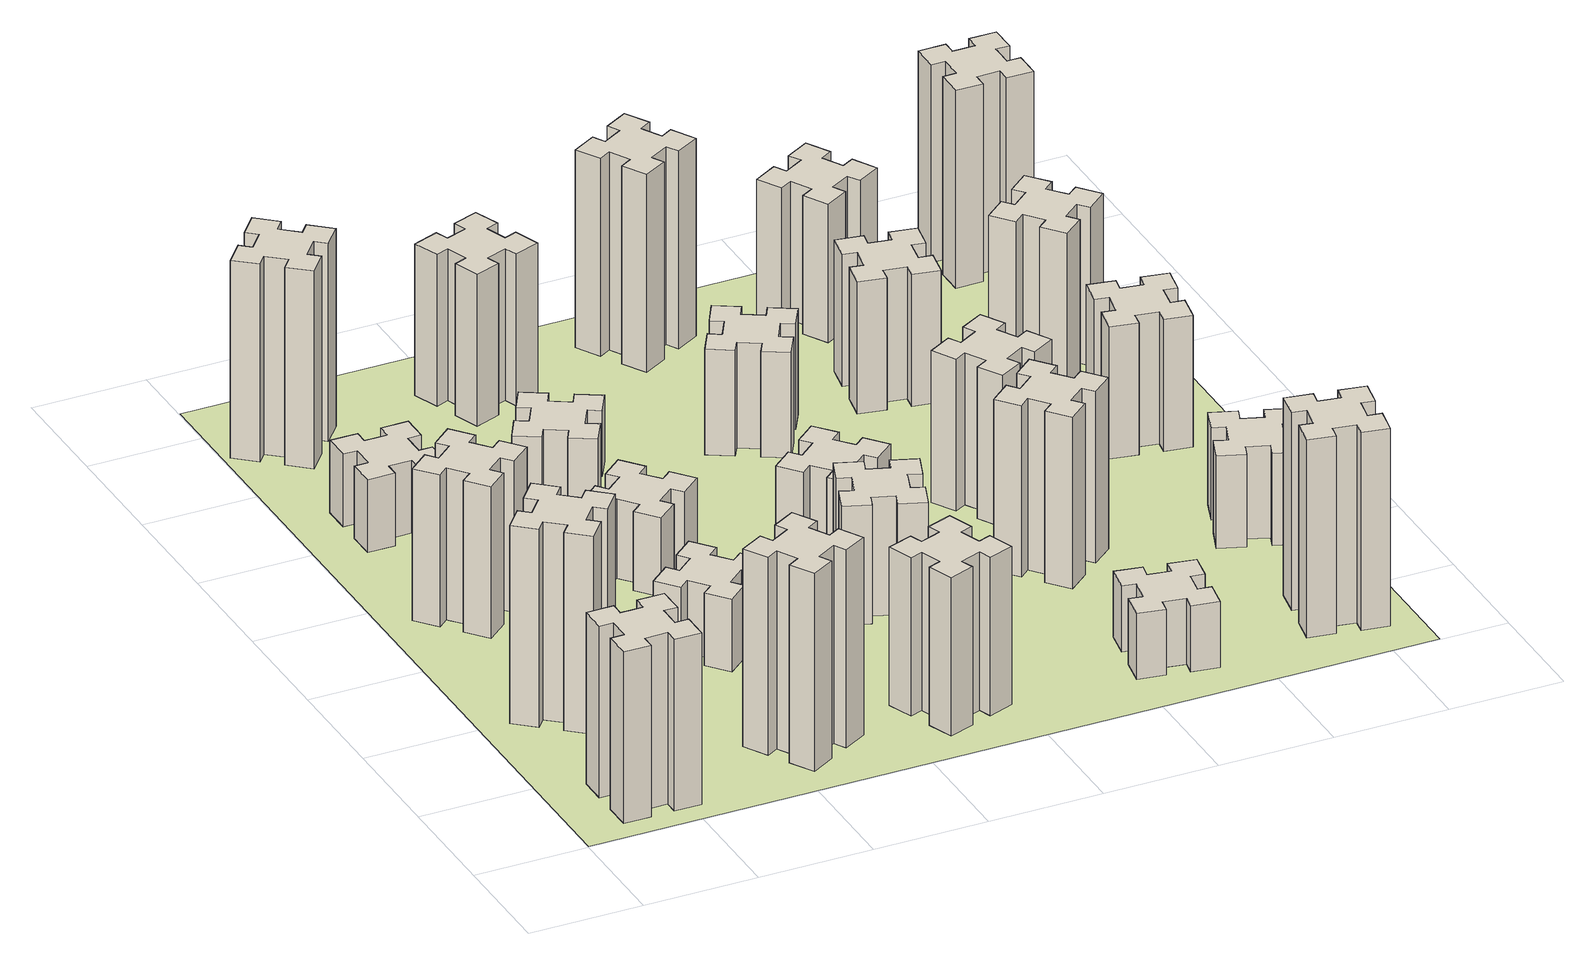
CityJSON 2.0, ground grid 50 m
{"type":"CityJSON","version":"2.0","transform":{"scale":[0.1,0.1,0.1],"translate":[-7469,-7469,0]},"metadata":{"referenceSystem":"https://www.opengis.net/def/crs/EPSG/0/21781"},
"CityObjects":{
"building1":{"type":"Building","attributes":{"class":"1000","function":"1000","usage":"1000","yearOfConstruction":2016,"roofType":"1000","measuredHeight":78,"storeysAboveGround":30,"storeysBelowGround":0},"geometry":[{"type":"Solid","lod":"1","boundaries":[[[[0,1,2,3,4,5,6,7,8,9,10,11,12,13,14,15,16,17,18,19]],[[17,16,20,21]],[[16,15,22,20]],[[15,14,23,22]],[[14,13,24,23]],[[13,12,25,24]],[[12,11,26,25]],[[11,10,27,26]],[[10,9,28,27]],[[9,8,29,28]],[[8,7,30,29]],[[7,6,31,30]],[[6,5,32,31]],[[5,4,33,32]],[[4,3,34,33]],[[3,2,35,34]],[[2,1,36,35]],[[1,0,37,36]],[[0,19,38,37]],[[19,18,39,38]],[[18,17,21,39]],[[24,25,26,27,28,29,30,31,32,33,34,35,36,37,38,39,21,20,22,23]]]]}]},
"building2":{"type":"Building","attributes":{"class":"1000","function":"1000","usage":"1000","yearOfConstruction":2016,"roofType":"1000","measuredHeight":90,"storeysAboveGround":30,"storeysBelowGround":0},"geometry":[{"type":"Solid","lod":"1","boundaries":[[[[40,41,42,43,44,45,46,47,48,49,50,51,52,53,54,55,56,57,58,59]],[[57,56,60,61]],[[56,55,62,60]],[[55,54,63,62]],[[54,53,64,63]],[[53,52,65,64]],[[52,51,66,65]],[[51,50,67,66]],[[50,49,68,67]],[[49,48,69,68]],[[48,47,70,69]],[[47,46,71,70]],[[46,45,72,71]],[[45,44,73,72]],[[44,43,74,73]],[[43,42,75,74]],[[42,41,76,75]],[[41,40,77,76]],[[40,59,78,77]],[[59,58,79,78]],[[58,57,61,79]],[[64,65,66,67,68,69,70,71,72,73,74,75,76,77,78,79,61,60,62,63]]]]}]},
"building3":{"type":"Building","attributes":{"class":"1000","function":"1000","usage":"1000","yearOfConstruction":2016,"roofType":"1000","measuredHeight":69,"storeysAboveGround":30,"storeysBelowGround":0},"geometry":[{"type":"Solid","lod":"1","boundaries":[[[[80,81,82,83,84,85,86,87,88,89,90,91,92,93,94,95,96,97,98,99]],[[97,96,100,101]],[[96,95,102,100]],[[95,94,103,102]],[[94,93,104,103]],[[93,92,105,104]],[[92,91,106,105]],[[91,90,107,106]],[[90,89,108,107]],[[89,88,109,108]],[[88,87,110,109]],[[87,86,111,110]],[[86,85,112,111]],[[85,84,113,112]],[[84,83,114,113]],[[83,82,115,114]],[[82,81,116,115]],[[81,80,117,116]],[[80,99,118,117]],[[99,98,119,118]],[[98,97,101,119]],[[104,105,106,107,108,109,110,111,112,113,114,115,116,117,118,119,101,100,102,103]]]]}]},
"building4":{"type":"Building","attributes":{"class":"1000","function":"1000","usage":"1000","yearOfConstruction":2016,"roofType":"1000","measuredHeight":33,"storeysAboveGround":30,"storeysBelowGround":0},"geometry":[{"type":"Solid","lod":"1","boundaries":[[[[120,121,122,123,124,125,126,127,128,129,130,131,132,133,134,135,136,137,138,139]],[[137,136,140,141]],[[136,135,142,140]],[[135,134,143,142]],[[134,133,144,143]],[[133,132,145,144]],[[132,131,146,145]],[[131,130,147,146]],[[130,129,148,147]],[[129,128,149,148]],[[128,127,150,149]],[[127,126,151,150]],[[126,125,152,151]],[[125,124,153,152]],[[124,123,154,153]],[[123,122,155,154]],[[122,121,156,155]],[[121,120,157,156]],[[120,139,158,157]],[[139,138,159,158]],[[138,137,141,159]],[[144,145,146,147,148,149,150,151,152,153,154,155,156,157,158,159,141,140,142,143]]]]}]},
"building5":{"type":"Building","attributes":{"class":"1000","function":"1000","usage":"1000","yearOfConstruction":2016,"roofType":"1000","measuredHeight":90,"storeysAboveGround":30,"storeysBelowGround":0},"geometry":[{"type":"Solid","lod":"1","boundaries":[[[[160,161,162,163,164,165,166,167,168,169,170,171,172,173,174,175,176,177,178,179]],[[177,176,180,181]],[[176,175,182,180]],[[175,174,183,182]],[[174,173,184,183]],[[173,172,185,184]],[[172,171,186,185]],[[171,170,187,186]],[[170,169,188,187]],[[169,168,189,188]],[[168,167,190,189]],[[167,166,191,190]],[[166,165,192,191]],[[165,164,193,192]],[[164,163,194,193]],[[163,162,195,194]],[[162,161,196,195]],[[161,160,197,196]],[[160,179,198,197]],[[179,178,199,198]],[[178,177,181,199]],[[184,185,186,187,188,189,190,191,192,193,194,195,196,197,198,199,181,180,182,183]]]]}]},
"building6":{"type":"Building","attributes":{"class":"1000","function":"1000","usage":"1000","yearOfConstruction":2016,"roofType":"1000","measuredHeight":90,"storeysAboveGround":30,"storeysBelowGround":0},"geometry":[{"type":"Solid","lod":"1","boundaries":[[[[200,201,202,203,204,205,206,207,208,209,210,211,212,213,214,215,216,217,218,219]],[[217,216,220,221]],[[216,215,222,220]],[[215,214,223,222]],[[214,213,224,223]],[[213,212,225,224]],[[212,211,226,225]],[[211,210,227,226]],[[210,209,228,227]],[[209,208,229,228]],[[208,207,230,229]],[[207,206,231,230]],[[206,205,232,231]],[[205,204,233,232]],[[204,203,234,233]],[[203,202,235,234]],[[202,201,236,235]],[[201,200,237,236]],[[200,219,238,237]],[[219,218,239,238]],[[218,217,221,239]],[[224,225,226,227,228,229,230,231,232,233,234,235,236,237,238,239,221,220,222,223]]]]}]},
"building7":{"type":"Building","attributes":{"class":"1000","function":"1000","usage":"1000","yearOfConstruction":2016,"roofType":"1000","measuredHeight":33,"storeysAboveGround":30,"storeysBelowGround":0},"geometry":[{"type":"Solid","lod":"1","boundaries":[[[[240,241,242,243,244,245,246,247,248,249,250,251,252,253,254,255,256,257,258,259]],[[257,256,260,261]],[[256,255,262,260]],[[255,254,263,262]],[[254,253,264,263]],[[253,252,265,264]],[[252,251,266,265]],[[251,250,267,266]],[[250,249,268,267]],[[249,248,269,268]],[[248,247,270,269]],[[247,246,271,270]],[[246,245,272,271]],[[245,244,273,272]],[[244,243,274,273]],[[243,242,275,274]],[[242,241,276,275]],[[241,240,277,276]],[[240,259,278,277]],[[259,258,279,278]],[[258,257,261,279]],[[264,265,266,267,268,269,270,271,272,273,274,275,276,277,278,279,261,260,262,263]]]]}]},
"building8":{"type":"Building","attributes":{"class":"1000","function":"1000","usage":"1000","yearOfConstruction":2016,"roofType":"1000","measuredHeight":36,"storeysAboveGround":30,"storeysBelowGround":0},"geometry":[{"type":"Solid","lod":"1","boundaries":[[[[280,281,282,283,284,285,286,287,288,289,290,291,292,293,294,295,296,297,298,299]],[[297,296,300,301]],[[296,295,302,300]],[[295,294,303,302]],[[294,293,304,303]],[[293,292,305,304]],[[292,291,306,305]],[[291,290,307,306]],[[290,289,308,307]],[[289,288,309,308]],[[288,287,310,309]],[[287,286,311,310]],[[286,285,312,311]],[[285,284,313,312]],[[284,283,314,313]],[[283,282,315,314]],[[282,281,316,315]],[[281,280,317,316]],[[280,299,318,317]],[[299,298,319,318]],[[298,297,301,319]],[[304,305,306,307,308,309,310,311,312,313,314,315,316,317,318,319,301,300,302,303]]]]}]},
"building9":{"type":"Building","attributes":{"class":"1000","function":"1000","usage":"1000","yearOfConstruction":2016,"roofType":"1000","measuredHeight":72,"storeysAboveGround":30,"storeysBelowGround":0},"geometry":[{"type":"Solid","lod":"1","boundaries":[[[[320,321,322,323,324,325,326,327,328,329,330,331,332,333,334,335,336,337,338,339]],[[337,336,340,341]],[[336,335,342,340]],[[335,334,343,342]],[[334,333,344,343]],[[333,332,345,344]],[[332,331,346,345]],[[331,330,347,346]],[[330,329,348,347]],[[329,328,349,348]],[[328,327,350,349]],[[327,326,351,350]],[[326,325,352,351]],[[325,324,353,352]],[[324,323,354,353]],[[323,322,355,354]],[[322,321,356,355]],[[321,320,357,356]],[[320,339,358,357]],[[339,338,359,358]],[[338,337,341,359]],[[344,345,346,347,348,349,350,351,352,353,354,355,356,357,358,359,341,340,342,343]]]]}]},
"building10":{"type":"Building","attributes":{"class":"1000","function":"1000","usage":"1000","yearOfConstruction":2016,"roofType":"1000","measuredHeight":30,"storeysAboveGround":30,"storeysBelowGround":0},"geometry":[{"type":"Solid","lod":"1","boundaries":[[[[360,361,362,363,364,365,366,367,368,369,370,371,372,373,374,375,376,377,378,379]],[[377,376,380,381]],[[376,375,382,380]],[[375,374,383,382]],[[374,373,384,383]],[[373,372,385,384]],[[372,371,386,385]],[[371,370,387,386]],[[370,369,388,387]],[[369,368,389,388]],[[368,367,390,389]],[[367,366,391,390]],[[366,365,392,391]],[[365,364,393,392]],[[364,363,394,393]],[[363,362,395,394]],[[362,361,396,395]],[[361,360,397,396]],[[360,379,398,397]],[[379,378,399,398]],[[378,377,381,399]],[[384,385,386,387,388,389,390,391,392,393,394,395,396,397,398,399,381,380,382,383]]]]}]},
"building11":{"type":"Building","attributes":{"class":"1000","function":"1000","usage":"1000","yearOfConstruction":2016,"roofType":"1000","measuredHeight":69,"storeysAboveGround":30,"storeysBelowGround":0},"geometry":[{"type":"Solid","lod":"1","boundaries":[[[[400,401,402,403,404,405,406,407,408,409,410,411,412,413,414,415,416,417,418,419]],[[417,416,420,421]],[[416,415,422,420]],[[415,414,423,422]],[[414,413,424,423]],[[413,412,425,424]],[[412,411,426,425]],[[411,410,427,426]],[[410,409,428,427]],[[409,408,429,428]],[[408,407,430,429]],[[407,406,431,430]],[[406,405,432,431]],[[405,404,433,432]],[[404,403,434,433]],[[403,402,435,434]],[[402,401,436,435]],[[401,400,437,436]],[[400,419,438,437]],[[419,418,439,438]],[[418,417,421,439]],[[424,425,426,427,428,429,430,431,432,433,434,435,436,437,438,439,421,420,422,423]]]]}]},
"building12":{"type":"Building","attributes":{"class":"1000","function":"1000","usage":"1000","yearOfConstruction":2016,"roofType":"1000","measuredHeight":54,"storeysAboveGround":30,"storeysBelowGround":0},"geometry":[{"type":"Solid","lod":"1","boundaries":[[[[440,441,442,443,444,445,446,447,448,449,450,451,452,453,454,455,456,457,458,459]],[[457,456,460,461]],[[456,455,462,460]],[[455,454,463,462]],[[454,453,464,463]],[[453,452,465,464]],[[452,451,466,465]],[[451,450,467,466]],[[450,449,468,467]],[[449,448,469,468]],[[448,447,470,469]],[[447,446,471,470]],[[446,445,472,471]],[[445,444,473,472]],[[444,443,474,473]],[[443,442,475,474]],[[442,441,476,475]],[[441,440,477,476]],[[440,459,478,477]],[[459,458,479,478]],[[458,457,461,479]],[[464,465,466,467,468,469,470,471,472,473,474,475,476,477,478,479,461,460,462,463]]]]}]},
"building13":{"type":"Building","attributes":{"class":"1000","function":"1000","usage":"1000","yearOfConstruction":2016,"roofType":"1000","measuredHeight":30,"storeysAboveGround":30,"storeysBelowGround":0},"geometry":[{"type":"Solid","lod":"1","boundaries":[[[[480,481,482,483,484,485,486,487,488,489,490,491,492,493,494,495,496,497,498,499]],[[497,496,500,501]],[[496,495,502,500]],[[495,494,503,502]],[[494,493,504,503]],[[493,492,505,504]],[[492,491,506,505]],[[491,490,507,506]],[[490,489,508,507]],[[489,488,509,508]],[[488,487,510,509]],[[487,486,511,510]],[[486,485,512,511]],[[485,484,513,512]],[[484,483,514,513]],[[483,482,515,514]],[[482,481,516,515]],[[481,480,517,516]],[[480,499,518,517]],[[499,498,519,518]],[[498,497,501,519]],[[504,505,506,507,508,509,510,511,512,513,514,515,516,517,518,519,501,500,502,503]]]]}]},
"building14":{"type":"Building","attributes":{"class":"1000","function":"1000","usage":"1000","yearOfConstruction":2016,"roofType":"1000","measuredHeight":48,"storeysAboveGround":30,"storeysBelowGround":0},"geometry":[{"type":"Solid","lod":"1","boundaries":[[[[520,521,522,523,524,525,526,527,528,529,530,531,532,533,534,535,536,537,538,539]],[[537,536,540,541]],[[536,535,542,540]],[[535,534,543,542]],[[534,533,544,543]],[[533,532,545,544]],[[532,531,546,545]],[[531,530,547,546]],[[530,529,548,547]],[[529,528,549,548]],[[528,527,550,549]],[[527,526,551,550]],[[526,525,552,551]],[[525,524,553,552]],[[524,523,554,553]],[[523,522,555,554]],[[522,521,556,555]],[[521,520,557,556]],[[520,539,558,557]],[[539,538,559,558]],[[538,537,541,559]],[[544,545,546,547,548,549,550,551,552,553,554,555,556,557,558,559,541,540,542,543]]]]}]},
"building15":{"type":"Building","attributes":{"class":"1000","function":"1000","usage":"1000","yearOfConstruction":2016,"roofType":"1000","measuredHeight":30,"storeysAboveGround":30,"storeysBelowGround":0},"geometry":[{"type":"Solid","lod":"1","boundaries":[[[[560,561,562,563,564,565,566,567,568,569,570,571,572,573,574,575,576,577,578,579]],[[577,576,580,581]],[[576,575,582,580]],[[575,574,583,582]],[[574,573,584,583]],[[573,572,585,584]],[[572,571,586,585]],[[571,570,587,586]],[[570,569,588,587]],[[569,568,589,588]],[[568,567,590,589]],[[567,566,591,590]],[[566,565,592,591]],[[565,564,593,592]],[[564,563,594,593]],[[563,562,595,594]],[[562,561,596,595]],[[561,560,597,596]],[[560,579,598,597]],[[579,578,599,598]],[[578,577,581,599]],[[584,585,586,587,588,589,590,591,592,593,594,595,596,597,598,599,581,580,582,583]]]]}]},
"building16":{"type":"Building","attributes":{"class":"1000","function":"1000","usage":"1000","yearOfConstruction":2016,"roofType":"1000","measuredHeight":90,"storeysAboveGround":30,"storeysBelowGround":0},"geometry":[{"type":"Solid","lod":"1","boundaries":[[[[600,601,602,603,604,605,606,607,608,609,610,611,612,613,614,615,616,617,618,619]],[[617,616,620,621]],[[616,615,622,620]],[[615,614,623,622]],[[614,613,624,623]],[[613,612,625,624]],[[612,611,626,625]],[[611,610,627,626]],[[610,609,628,627]],[[609,608,629,628]],[[608,607,630,629]],[[607,606,631,630]],[[606,605,632,631]],[[605,604,633,632]],[[604,603,634,633]],[[603,602,635,634]],[[602,601,636,635]],[[601,600,637,636]],[[600,619,638,637]],[[619,618,639,638]],[[618,617,621,639]],[[624,625,626,627,628,629,630,631,632,633,634,635,636,637,638,639,621,620,622,623]]]]}]},
"building17":{"type":"Building","attributes":{"class":"1000","function":"1000","usage":"1000","yearOfConstruction":2016,"roofType":"1000","measuredHeight":78,"storeysAboveGround":30,"storeysBelowGround":0},"geometry":[{"type":"Solid","lod":"1","boundaries":[[[[640,641,642,643,644,645,646,647,648,649,650,651,652,653,654,655,656,657,658,659]],[[657,656,660,661]],[[656,655,662,660]],[[655,654,663,662]],[[654,653,664,663]],[[653,652,665,664]],[[652,651,666,665]],[[651,650,667,666]],[[650,649,668,667]],[[649,648,669,668]],[[648,647,670,669]],[[647,646,671,670]],[[646,645,672,671]],[[645,644,673,672]],[[644,643,674,673]],[[643,642,675,674]],[[642,641,676,675]],[[641,640,677,676]],[[640,659,678,677]],[[659,658,679,678]],[[658,657,661,679]],[[664,665,666,667,668,669,670,671,672,673,674,675,676,677,678,679,661,660,662,663]]]]}]},
"building18":{"type":"Building","attributes":{"class":"1000","function":"1000","usage":"1000","yearOfConstruction":2016,"roofType":"1000","measuredHeight":69,"storeysAboveGround":30,"storeysBelowGround":0},"geometry":[{"type":"Solid","lod":"1","boundaries":[[[[680,681,682,683,684,685,686,687,688,689,690,691,692,693,694,695,696,697,698,699]],[[697,696,700,701]],[[696,695,702,700]],[[695,694,703,702]],[[694,693,704,703]],[[693,692,705,704]],[[692,691,706,705]],[[691,690,707,706]],[[690,689,708,707]],[[689,688,709,708]],[[688,687,710,709]],[[687,686,711,710]],[[686,685,712,711]],[[685,684,713,712]],[[684,683,714,713]],[[683,682,715,714]],[[682,681,716,715]],[[681,680,717,716]],[[680,699,718,717]],[[699,698,719,718]],[[698,697,701,719]],[[704,705,706,707,708,709,710,711,712,713,714,715,716,717,718,719,701,700,702,703]]]]}]},
"building19":{"type":"Building","attributes":{"class":"1000","function":"1000","usage":"1000","yearOfConstruction":2016,"roofType":"1000","measuredHeight":60,"storeysAboveGround":30,"storeysBelowGround":0},"geometry":[{"type":"Solid","lod":"1","boundaries":[[[[720,721,722,723,724,725,726,727,728,729,730,731,732,733,734,735,736,737,738,739]],[[737,736,740,741]],[[736,735,742,740]],[[735,734,743,742]],[[734,733,744,743]],[[733,732,745,744]],[[732,731,746,745]],[[731,730,747,746]],[[730,729,748,747]],[[729,728,749,748]],[[728,727,750,749]],[[727,726,751,750]],[[726,725,752,751]],[[725,724,753,752]],[[724,723,754,753]],[[723,722,755,754]],[[722,721,756,755]],[[721,720,757,756]],[[720,739,758,757]],[[739,738,759,758]],[[738,737,741,759]],[[744,745,746,747,748,749,750,751,752,753,754,755,756,757,758,759,741,740,742,743]]]]}]},
"building20":{"type":"Building","attributes":{"class":"1000","function":"1000","usage":"1000","yearOfConstruction":2016,"roofType":"1000","measuredHeight":90,"storeysAboveGround":30,"storeysBelowGround":0},"geometry":[{"type":"Solid","lod":"1","boundaries":[[[[760,761,762,763,764,765,766,767,768,769,770,771,772,773,774,775,776,777,778,779]],[[777,776,780,781]],[[776,775,782,780]],[[775,774,783,782]],[[774,773,784,783]],[[773,772,785,784]],[[772,771,786,785]],[[771,770,787,786]],[[770,769,788,787]],[[769,768,789,788]],[[768,767,790,789]],[[767,766,791,790]],[[766,765,792,791]],[[765,764,793,792]],[[764,763,794,793]],[[763,762,795,794]],[[762,761,796,795]],[[761,760,797,796]],[[760,779,798,797]],[[779,778,799,798]],[[778,777,781,799]],[[784,785,786,787,788,789,790,791,792,793,794,795,796,797,798,799,781,780,782,783]]]]}]},
"building21":{"type":"Building","attributes":{"class":"1000","function":"1000","usage":"1000","yearOfConstruction":2016,"roofType":"1000","measuredHeight":63,"storeysAboveGround":30,"storeysBelowGround":0},"geometry":[{"type":"Solid","lod":"1","boundaries":[[[[800,801,802,803,804,805,806,807,808,809,810,811,812,813,814,815,816,817,818,819]],[[817,816,820,821]],[[816,815,822,820]],[[815,814,823,822]],[[814,813,824,823]],[[813,812,825,824]],[[812,811,826,825]],[[811,810,827,826]],[[810,809,828,827]],[[809,808,829,828]],[[808,807,830,829]],[[807,806,831,830]],[[806,805,832,831]],[[805,804,833,832]],[[804,803,834,833]],[[803,802,835,834]],[[802,801,836,835]],[[801,800,837,836]],[[800,819,838,837]],[[819,818,839,838]],[[818,817,821,839]],[[824,825,826,827,828,829,830,831,832,833,834,835,836,837,838,839,821,820,822,823]]]]}]},
"building22":{"type":"Building","attributes":{"class":"1000","function":"1000","usage":"1000","yearOfConstruction":2016,"roofType":"1000","measuredHeight":42,"storeysAboveGround":30,"storeysBelowGround":0},"geometry":[{"type":"Solid","lod":"1","boundaries":[[[[840,841,842,843,844,845,846,847,848,849,850,851,852,853,854,855,856,857,858,859]],[[857,856,860,861]],[[856,855,862,860]],[[855,854,863,862]],[[854,853,864,863]],[[853,852,865,864]],[[852,851,866,865]],[[851,850,867,866]],[[850,849,868,867]],[[849,848,869,868]],[[848,847,870,869]],[[847,846,871,870]],[[846,845,872,871]],[[845,844,873,872]],[[844,843,874,873]],[[843,842,875,874]],[[842,841,876,875]],[[841,840,877,876]],[[840,859,878,877]],[[859,858,879,878]],[[858,857,861,879]],[[864,865,866,867,868,869,870,871,872,873,874,875,876,877,878,879,861,860,862,863]]]]}]},
"building23":{"type":"Building","attributes":{"class":"1000","function":"1000","usage":"1000","yearOfConstruction":2016,"roofType":"1000","measuredHeight":60,"storeysAboveGround":30,"storeysBelowGround":0},"geometry":[{"type":"Solid","lod":"1","boundaries":[[[[880,881,882,883,884,885,886,887,888,889,890,891,892,893,894,895,896,897,898,899]],[[897,896,900,901]],[[896,895,902,900]],[[895,894,903,902]],[[894,893,904,903]],[[893,892,905,904]],[[892,891,906,905]],[[891,890,907,906]],[[890,889,908,907]],[[889,888,909,908]],[[888,887,910,909]],[[887,886,911,910]],[[886,885,912,911]],[[885,884,913,912]],[[884,883,914,913]],[[883,882,915,914]],[[882,881,916,915]],[[881,880,917,916]],[[880,899,918,917]],[[899,898,919,918]],[[898,897,901,919]],[[904,905,906,907,908,909,910,911,912,913,914,915,916,917,918,919,901,900,902,903]]]]}]},
"building24":{"type":"Building","attributes":{"class":"1000","function":"1000","usage":"1000","yearOfConstruction":2016,"roofType":"1000","measuredHeight":72,"storeysAboveGround":30,"storeysBelowGround":0},"geometry":[{"type":"Solid","lod":"1","boundaries":[[[[920,921,922,923,924,925,926,927,928,929,930,931,932,933,934,935,936,937,938,939]],[[937,936,940,941]],[[936,935,942,940]],[[935,934,943,942]],[[934,933,944,943]],[[933,932,945,944]],[[932,931,946,945]],[[931,930,947,946]],[[930,929,948,947]],[[929,928,949,948]],[[928,927,950,949]],[[927,926,951,950]],[[926,925,952,951]],[[925,924,953,952]],[[924,923,954,953]],[[923,922,955,954]],[[922,921,956,955]],[[921,920,957,956]],[[920,939,958,957]],[[939,938,959,958]],[[938,937,941,959]],[[944,945,946,947,948,949,950,951,952,953,954,955,956,957,958,959,941,940,942,943]]]]}]},
"building25":{"type":"Building","attributes":{"class":"1000","function":"1000","usage":"1000","yearOfConstruction":2016,"roofType":"1000","measuredHeight":90,"storeysAboveGround":30,"storeysBelowGround":0},"geometry":[{"type":"Solid","lod":"1","boundaries":[[[[960,961,962,963,964,965,966,967,968,969,970,971,972,973,974,975,976,977,978,979]],[[977,976,980,981]],[[976,975,982,980]],[[975,974,983,982]],[[974,973,984,983]],[[973,972,985,984]],[[972,971,986,985]],[[971,970,987,986]],[[970,969,988,987]],[[969,968,989,988]],[[968,967,990,989]],[[967,966,991,990]],[[966,965,992,991]],[[965,964,993,992]],[[964,963,994,993]],[[963,962,995,994]],[[962,961,996,995]],[[961,960,997,996]],[[960,979,998,997]],[[979,978,999,998]],[[978,977,981,999]],[[984,985,986,987,988,989,990,991,992,993,994,995,996,997,998,999,981,980,982,983]]]]}]},
"landuse1":{"type":"LandUse","attributes":{"name":"plot1","function":"1010"},"geometry":[{"type":"MultiSurface","lod":"1","boundaries":[[[1000,1001,1002,1003]]]}]}
},
"vertices":[
[265,325,0],[265,225,0],[205,225,0],[205,105,0],[325,105,0],[325,165,0],[425,165,0],[425,105,0],[545,105,0],[545,225,0],[485,225,0],[485,325,0],[545,325,0],[545,445,0],[425,445,0],[425,385,0],[325,385,0],[325,445,0],[205,445,0],[205,325,0],[325,385,780],[325,445,780],[425,385,780],[425,445,780],[545,445,780],[545,325,780],[485,325,780],[485,225,780],[545,225,780],[545,105,780],[425,105,780],[425,165,780],[325,165,780],[325,105,780],[205,105,780],[205,225,780],[265,225,780],[265,325,780],[205,325,780],[205,445,780],
[484,1067,0],[408,1132,0],[446,1178,0],[354,1255,0],[277,1163,0],[323,1124,0],[259,1048,0],[213,1086,0],[136,994,0],[228,917,0],[266,963,0],[343,899,0],[304,853,0],[396,776,0],[473,868,0],[427,906,0],[492,983,0],[538,944,0],[615,1036,0],[523,1113,0],[492,983,900],[538,944,900],[427,906,900],[473,868,900],[396,776,900],[304,853,900],[343,899,900],[266,963,900],[228,917,900],[136,994,900],[213,1086,900],[259,1048,900],[323,1124,900],[277,1163,900],[354,1255,900],[446,1178,900],[408,1132,900],[484,1067,900],[523,1113,900],[615,1036,900],
[492,1888,0],[427,1964,0],[473,2003,0],[396,2095,0],[304,2018,0],[343,1972,0],[266,1907,0],[228,1953,0],[136,1876,0],[213,1784,0],[259,1823,0],[323,1746,0],[277,1708,0],[354,1616,0],[446,1693,0],[408,1739,0],[484,1803,0],[523,1757,0],[615,1834,0],[538,1926,0],[484,1803,690],[523,1757,690],[408,1739,690],[446,1693,690],[354,1616,690],[277,1708,690],[323,1746,690],[259,1823,690],[213,1784,690],[136,1876,690],[228,1953,690],[266,1907,690],[343,1972,690],[304,2018,690],[396,2095,690],[473,2003,690],[427,1964,690],[492,1888,690],[538,1926,690],[615,1834,690],
[485,2545,0],[485,2645,0],[545,2645,0],[545,2765,0],[425,2765,0],[425,2705,0],[325,2705,0],[325,2765,0],[205,2765,0],[205,2645,0],[265,2645,0],[265,2545,0],[205,2545,0],[205,2425,0],[325,2425,0],[325,2485,0],[425,2485,0],[425,2425,0],[545,2425,0],[545,2545,0],[425,2485,330],[425,2425,330],[325,2485,330],[325,2425,330],[205,2425,330],[205,2545,330],[265,2545,330],[265,2645,330],[205,2645,330],[205,2765,330],[325,2765,330],[325,2705,330],[425,2705,330],[425,2765,330],[545,2765,330],[545,2645,330],[485,2645,330],[485,2545,330],[545,2545,330],[545,2425,330],
[1127,255,0],[1214,305,0],[1244,253,0],[1348,313,0],[1288,417,0],[1236,387,0],[1186,474,0],[1238,504,0],[1178,608,0],[1074,548,0],[1104,496,0],[1017,446,0],[987,498,0],[883,438,0],[943,334,0],[995,364,0],[1045,277,0],[993,247,0],[1053,143,0],[1157,203,0],[1045,277,900],[993,247,900],[995,364,900],[943,334,900],[883,438,900],[987,498,900],[1017,446,900],[1104,496,900],[1074,548,900],[1178,608,900],[1238,504,900],[1186,474,900],[1236,387,900],[1288,417,900],[1348,313,900],[1244,253,900],[1214,305,900],[1127,255,900],[1157,203,900],[1053,143,900],
[384,3387,0],[308,3452,0],[346,3498,0],[254,3575,0],[177,3483,0],[223,3444,0],[159,3368,0],[113,3406,0],[36,3314,0],[128,3237,0],[166,3283,0],[243,3219,0],[204,3173,0],[296,3096,0],[373,3188,0],[327,3226,0],[392,3303,0],[438,3264,0],[515,3356,0],[423,3433,0],[392,3303,900],[438,3264,900],[327,3226,900],[373,3188,900],[296,3096,900],[204,3173,900],[243,3219,900],[166,3283,900],[128,3237,900],[36,3314,900],[113,3406,900],[159,3368,900],[223,3444,900],[177,3483,900],[254,3575,900],[346,3498,900],[308,3452,900],[384,3387,900],[423,3433,900],[515,3356,900],
[1083,1332,0],[1006,1267,0],[968,1313,0],[876,1236,0],[953,1144,0],[999,1183,0],[1063,1106,0],[1017,1068,0],[1094,976,0],[1186,1053,0],[1148,1099,0],[1224,1163,0],[1263,1117,0],[1355,1194,0],[1278,1286,0],[1232,1248,0],[1167,1324,0],[1213,1363,0],[1136,1455,0],[1044,1378,0],[1167,1324,330],[1213,1363,330],[1232,1248,330],[1278,1286,330],[1355,1194,330],[1263,1117,330],[1224,1163,330],[1148,1099,330],[1186,1053,330],[1094,976,330],[1017,1068,330],[1063,1106,330],[999,1183,330],[953,1144,330],[876,1236,330],[968,1313,330],[1006,1267,330],[1083,1332,330],[1044,1378,330],[1136,1455,330],
[1083,1972,0],[1006,1907,0],[968,1953,0],[876,1876,0],[953,1784,0],[999,1823,0],[1063,1746,0],[1017,1708,0],[1094,1616,0],[1186,1693,0],[1148,1739,0],[1224,1803,0],[1263,1757,0],[1355,1834,0],[1278,1926,0],[1232,1888,0],[1167,1964,0],[1213,2003,0],[1136,2095,0],[1044,2018,0],[1167,1964,360],[1213,2003,360],[1232,1888,360],[1278,1926,360],[1355,1834,360],[1263,1757,360],[1224,1803,360],[1148,1739,360],[1186,1693,360],[1094,1616,360],[1017,1708,360],[1063,1746,360],[999,1823,360],[953,1784,360],[876,1876,360],[968,1953,360],[1006,1907,360],[1083,1972,360],[1044,2018,360],[1136,2095,360],
[1765,496,0],[1671,462,0],[1650,518,0],[1537,477,0],[1579,364,0],[1635,385,0],[1669,291,0],[1613,270,0],[1654,157,0],[1767,199,0],[1746,255,0],[1840,289,0],[1860,233,0],[1973,274,0],[1932,387,0],[1876,366,0],[1842,460,0],[1898,480,0],[1857,593,0],[1744,552,0],[1842,460,720],[1898,480,720],[1876,366,720],[1932,387,720],[1973,274,720],[1860,233,720],[1840,289,720],[1746,255,720],[1767,199,720],[1654,157,720],[1613,270,720],[1669,291,720],[1635,385,720],[1579,364,720],[1537,477,720],[1650,518,720],[1671,462,720],[1765,496,720],[1744,552,720],[1857,593,720],
[1214,2666,0],[1127,2716,0],[1157,2768,0],[1053,2828,0],[993,2724,0],[1045,2694,0],[995,2607,0],[943,2637,0],[883,2533,0],[987,2473,0],[1017,2525,0],[1104,2475,0],[1074,2423,0],[1178,2363,0],[1238,2467,0],[1186,2497,0],[1236,2584,0],[1288,2554,0],[1348,2658,0],[1244,2718,0],[1236,2584,300],[1288,2554,300],[1186,2497,300],[1238,2467,300],[1178,2363,300],[1074,2423,300],[1104,2475,300],[1017,2525,300],[987,2473,300],[883,2533,300],[943,2637,300],[995,2607,300],[1045,2694,300],[993,2724,300],[1053,2828,300],[1157,2768,300],[1127,2716,300],[1214,2666,300],[1244,2718,300],[1348,2658,300],
[1125,3456,0],[1031,3422,0],[1010,3478,0],[897,3437,0],[939,3324,0],[995,3345,0],[1029,3251,0],[973,3230,0],[1014,3117,0],[1127,3159,0],[1106,3215,0],[1200,3249,0],[1220,3193,0],[1333,3234,0],[1292,3347,0],[1236,3326,0],[1202,3420,0],[1258,3440,0],[1217,3553,0],[1104,3512,0],[1202,3420,690],[1258,3440,690],[1236,3326,690],[1292,3347,690],[1333,3234,690],[1220,3193,690],[1200,3249,690],[1106,3215,690],[1127,3159,690],[1014,3117,690],[973,3230,690],[1029,3251,690],[995,3345,690],[939,3324,690],[897,3437,690],[1010,3478,690],[1031,3422,690],[1125,3456,690],[1104,3512,690],[1217,3553,690],
[1769,1300,0],[1735,1206,0],[1679,1227,0],[1637,1114,0],[1750,1073,0],[1771,1129,0],[1865,1095,0],[1844,1039,0],[1957,997,0],[1998,1110,0],[1942,1131,0],[1976,1225,0],[2032,1204,0],[2073,1317,0],[1960,1358,0],[1940,1302,0],[1846,1336,0],[1867,1392,0],[1754,1433,0],[1713,1320,0],[1846,1336,540],[1867,1392,540],[1940,1302,540],[1960,1358,540],[2073,1317,540],[2032,1204,540],[1976,1225,540],[1942,1131,540],[1998,1110,540],[1957,997,540],[1844,1039,540],[1865,1095,540],[1771,1129,540],[1750,1073,540],[1637,1114,540],[1679,1227,540],[1735,1206,540],[1769,1300,540],[1713,1320,540],[1754,1433,540],
[2072,1888,0],[2007,1964,0],[2053,2003,0],[1976,2095,0],[1884,2018,0],[1923,1972,0],[1846,1907,0],[1808,1953,0],[1716,1876,0],[1793,1784,0],[1839,1823,0],[1903,1746,0],[1857,1708,0],[1934,1616,0],[2026,1693,0],[1988,1739,0],[2064,1803,0],[2103,1757,0],[2195,1834,0],[2118,1926,0],[2064,1803,300],[2103,1757,300],[1988,1739,300],[2026,1693,300],[1934,1616,300],[1857,1708,300],[1903,1746,300],[1839,1823,300],[1793,1784,300],[1716,1876,300],[1808,1953,300],[1846,1907,300],[1923,1972,300],[1884,2018,300],[1976,2095,300],[2053,2003,300],[2007,1964,300],[2072,1888,300],[2118,1926,300],[2195,1834,300],
[2026,2497,0],[2076,2584,0],[2128,2554,0],[2188,2658,0],[2084,2718,0],[2054,2666,0],[1967,2716,0],[1997,2768,0],[1893,2828,0],[1833,2724,0],[1885,2694,0],[1835,2607,0],[1783,2637,0],[1723,2533,0],[1827,2473,0],[1857,2525,0],[1944,2475,0],[1914,2423,0],[2018,2363,0],[2078,2467,0],[1944,2475,480],[1914,2423,480],[1857,2525,480],[1827,2473,480],[1723,2533,480],[1783,2637,480],[1835,2607,480],[1885,2694,480],[1833,2724,480],[1893,2828,480],[1997,2768,480],[1967,2716,480],[2054,2666,480],[2084,2718,480],[2188,2658,480],[2128,2554,480],[2076,2584,480],[2026,2497,480],[2078,2467,480],[2018,2363,480],
[2596,444,0],[2578,345,0],[2519,356,0],[2498,237,0],[2617,217,0],[2627,276,0],[2725,258,0],[2715,199,0],[2833,178,0],[2854,297,0],[2795,307,0],[2812,405,0],[2871,395,0],[2892,513,0],[2774,534,0],[2764,475,0],[2665,492,0],[2676,551,0],[2557,572,0],[2537,454,0],[2665,492,300],[2676,551,300],[2764,475,300],[2774,534,300],[2892,513,300],[2871,395,300],[2812,405,300],[2795,307,300],[2854,297,300],[2833,178,300],[2715,199,300],[2725,258,300],[2627,276,300],[2617,217,300],[2498,237,300],[2519,356,300],[2578,345,300],[2596,444,300],[2537,454,300],[2557,572,300],
[1844,3556,0],[1757,3506,0],[1727,3558,0],[1623,3498,0],[1683,3394,0],[1735,3424,0],[1785,3337,0],[1733,3307,0],[1793,3203,0],[1897,3263,0],[1867,3315,0],[1954,3365,0],[1984,3313,0],[2088,3373,0],[2028,3477,0],[1976,3447,0],[1926,3534,0],[1978,3564,0],[1918,3668,0],[1814,3608,0],[1926,3534,900],[1978,3564,900],[1976,3447,900],[2028,3477,900],[2088,3373,900],[1984,3313,900],[1954,3365,900],[1867,3315,900],[1897,3263,900],[1793,3203,900],[1733,3307,900],[1785,3337,900],[1735,3424,900],[1683,3394,900],[1623,3498,900],[1727,3558,900],[1757,3506,900],[1844,3556,900],[1814,3608,900],[1918,3668,900],
[2628,1099,0],[2704,1163,0],[2743,1117,0],[2835,1194,0],[2758,1286,0],[2712,1248,0],[2647,1324,0],[2693,1363,0],[2616,1455,0],[2524,1378,0],[2563,1332,0],[2486,1267,0],[2448,1313,0],[2356,1236,0],[2433,1144,0],[2479,1183,0],[2543,1106,0],[2497,1068,0],[2574,976,0],[2666,1053,0],[2543,1106,780],[2497,1068,780],[2479,1183,780],[2433,1144,780],[2356,1236,780],[2448,1313,780],[2486,1267,780],[2563,1332,780],[2524,1378,780],[2616,1455,780],[2693,1363,780],[2647,1324,780],[2712,1248,780],[2758,1286,780],[2835,1194,780],[2743,1117,780],[2704,1163,780],[2628,1099,780],[2666,1053,780],[2574,976,780],
[2475,1744,0],[2525,1657,0],[2473,1627,0],[2533,1523,0],[2637,1583,0],[2607,1635,0],[2694,1685,0],[2724,1633,0],[2828,1693,0],[2768,1797,0],[2716,1767,0],[2666,1854,0],[2718,1884,0],[2658,1988,0],[2554,1928,0],[2584,1876,0],[2497,1826,0],[2467,1878,0],[2363,1818,0],[2423,1714,0],[2497,1826,690],[2467,1878,690],[2584,1876,690],[2554,1928,690],[2658,1988,690],[2718,1884,690],[2666,1854,690],[2716,1767,690],[2768,1797,690],[2828,1693,690],[2724,1633,690],[2694,1685,690],[2607,1635,690],[2637,1583,690],[2533,1523,690],[2473,1627,690],[2525,1657,690],[2475,1744,690],[2423,1714,690],[2363,1818,690],
[2664,2795,0],[2565,2812,0],[2576,2871,0],[2457,2892,0],[2437,2774,0],[2496,2764,0],[2478,2665,0],[2419,2676,0],[2398,2557,0],[2517,2537,0],[2527,2596,0],[2625,2578,0],[2615,2519,0],[2733,2498,0],[2754,2617,0],[2695,2627,0],[2712,2725,0],[2771,2715,0],[2792,2833,0],[2674,2854,0],[2712,2725,600],[2771,2715,600],[2695,2627,600],[2754,2617,600],[2733,2498,600],[2615,2519,600],[2625,2578,600],[2527,2596,600],[2517,2537,600],[2398,2557,600],[2419,2676,600],[2478,2665,600],[2496,2764,600],[2437,2774,600],[2457,2892,600],[2576,2871,600],[2565,2812,600],[2664,2795,600],[2674,2854,600],[2792,2833,600],
[3504,475,0],[3405,492,0],[3416,551,0],[3297,572,0],[3277,454,0],[3336,444,0],[3318,345,0],[3259,356,0],[3238,237,0],[3357,217,0],[3367,276,0],[3465,258,0],[3455,199,0],[3573,178,0],[3594,297,0],[3535,307,0],[3552,405,0],[3611,395,0],[3632,513,0],[3514,534,0],[3552,405,900],[3611,395,900],[3535,307,900],[3594,297,900],[3573,178,900],[3455,199,900],[3465,258,900],[3367,276,900],[3357,217,900],[3238,237,900],[3259,356,900],[3318,345,900],[3336,444,900],[3277,454,900],[3297,572,900],[3416,551,900],[3405,492,900],[3504,475,900],[3514,534,900],[3632,513,900],
[2716,3347,0],[2666,3434,0],[2718,3464,0],[2658,3568,0],[2554,3508,0],[2584,3456,0],[2497,3406,0],[2467,3458,0],[2363,3398,0],[2423,3294,0],[2475,3324,0],[2525,3237,0],[2473,3207,0],[2533,3103,0],[2637,3163,0],[2607,3215,0],[2694,3265,0],[2724,3213,0],[2828,3273,0],[2768,3377,0],[2694,3265,630],[2724,3213,630],[2607,3215,630],[2637,3163,630],[2533,3103,630],[2473,3207,630],[2525,3237,630],[2475,3324,630],[2423,3294,630],[2363,3398,630],[2467,3458,630],[2497,3406,630],[2584,3456,630],[2554,3508,630],[2658,3568,630],[2718,3464,630],[2666,3434,630],[2716,3347,630],[2768,3377,630],[2828,3273,630],
[3351,1029,0],[3445,995,0],[3424,939,0],[3537,897,0],[3578,1010,0],[3522,1031,0],[3556,1125,0],[3612,1104,0],[3653,1217,0],[3540,1258,0],[3520,1202,0],[3426,1236,0],[3447,1292,0],[3334,1333,0],[3293,1220,0],[3349,1200,0],[3315,1106,0],[3259,1127,0],[3217,1014,0],[3330,973,0],[3315,1106,420],[3259,1127,420],[3349,1200,420],[3293,1220,420],[3334,1333,420],[3447,1292,420],[3426,1236,420],[3520,1202,420],[3540,1258,420],[3653,1217,420],[3612,1104,420],[3556,1125,420],[3522,1031,420],[3578,1010,420],[3537,897,420],[3424,939,420],[3445,995,420],[3351,1029,420],[3330,973,420],[3217,1014,420],
[3267,1856,0],[3365,1838,0],[3355,1779,0],[3473,1758,0],[3494,1877,0],[3435,1887,0],[3452,1985,0],[3511,1975,0],[3532,2093,0],[3414,2114,0],[3404,2055,0],[3305,2072,0],[3316,2131,0],[3197,2152,0],[3177,2034,0],[3236,2024,0],[3218,1925,0],[3159,1936,0],[3138,1817,0],[3257,1797,0],[3218,1925,600],[3159,1936,600],[3236,2024,600],[3177,2034,600],[3197,2152,600],[3316,2131,600],[3305,2072,600],[3404,2055,600],[3414,2114,600],[3532,2093,600],[3511,1975,600],[3452,1985,600],[3435,1887,600],[3494,1877,600],[3473,1758,600],[3355,1779,600],[3365,1838,600],[3267,1856,600],[3257,1797,600],[3138,1817,600],
[3119,2563,0],[3183,2486,0],[3137,2448,0],[3214,2356,0],[3306,2433,0],[3268,2479,0],[3344,2543,0],[3383,2497,0],[3475,2574,0],[3398,2666,0],[3352,2628,0],[3287,2704,0],[3333,2743,0],[3256,2835,0],[3164,2758,0],[3203,2712,0],[3126,2647,0],[3088,2693,0],[2996,2616,0],[3073,2524,0],[3126,2647,720],[3088,2693,720],[3203,2712,720],[3164,2758,720],[3256,2835,720],[3333,2743,720],[3287,2704,720],[3352,2628,720],[3398,2666,720],[3475,2574,720],[3383,2497,720],[3344,2543,720],[3268,2479,720],[3306,2433,720],[3214,2356,720],[3137,2448,720],[3183,2486,720],[3119,2563,720],[3073,2524,720],[2996,2616,720],
[3285,3325,0],[3385,3325,0],[3385,3265,0],[3505,3265,0],[3505,3385,0],[3445,3385,0],[3445,3485,0],[3505,3485,0],[3505,3605,0],[3385,3605,0],[3385,3545,0],[3285,3545,0],[3285,3605,0],[3165,3605,0],[3165,3485,0],[3225,3485,0],[3225,3385,0],[3165,3385,0],[3165,3265,0],[3285,3265,0],[3225,3385,900],[3165,3385,900],[3225,3485,900],[3165,3485,900],[3165,3605,900],[3285,3605,900],[3285,3545,900],[3385,3545,900],[3385,3605,900],[3505,3605,900],[3505,3485,900],[3445,3485,900],[3445,3385,900],[3505,3385,900],[3505,3265,900],[3385,3265,900],[3385,3325,900],[3285,3325,900],[3285,3265,900],[3165,3265,900],
[5,3705,0],[3705,3705,0],[3705,5,0],[5,5,0]
]}
